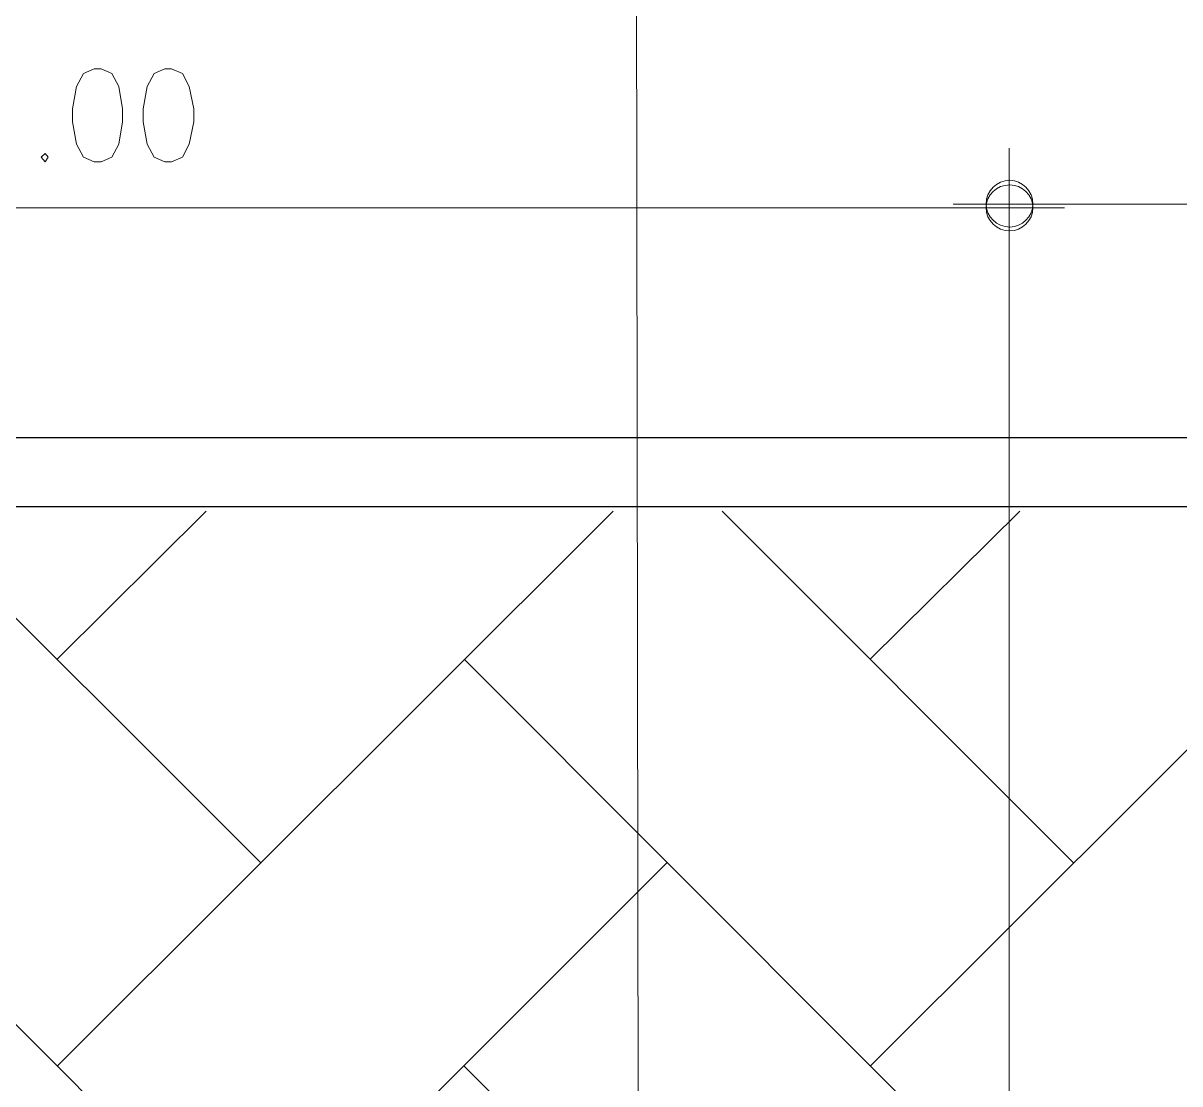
# Model space of a CAD drawing. Header units: millimetres. Extents: x 2928 to 3112, y 1220 to 1280.
# Drawn here: x 2944.631 to 2947.142, y 1266.071 to 1268.374 of the extents above; entities that cross this region are included whole.
import ezdxf

# ---------------------------------------------------------------- set-up
doc = ezdxf.new("R2010")
doc.units = ezdxf.units.MM

msp = doc.modelspace()

# ---------------------------------------------------------------- linework, layer by layer
at = {"color": 253, "linetype": 'Continuous', "lineweight": 5, "true_color": 0x9a9a9a}
for points in [[(2945.96638, 1265.5223), (2945.95805, 1271.43239), (2946.27139, 1271.43239)], [(2946.7714, 1265.5973), (2946.7714, 1267.99067), (2946.7714, 1267.99067)], [(2946.66806, 1267.97234), (2942.83967, 1267.97234), (2942.83967, 1267.97234)], [(2946.7714, 1265.58897), (2946.7714, 1267.98234), (2946.7714, 1267.98234)], [(2949.89811, 1267.98067), (2946.8714, 1267.98067), (2946.8714, 1267.98067)]]:
    msp.add_lwpolyline(points, dxfattribs=at)
at = {"color": 7, "linetype": 'Continuous', "lineweight": 20, "true_color": 0x000007}
for points in [[(2944.7847, 1268.27401), (2944.76137, 1268.26401), (2944.74637, 1268.23567), (2944.73803, 1268.18734), (2944.73803, 1268.15901), (2944.74637, 1268.11067), (2944.76137, 1268.08234), (2944.7847, 1268.07234), (2944.7997, 1268.07234), (2944.82303, 1268.08234), (2944.83803, 1268.11067), (2944.84637, 1268.15901), (2944.84637, 1268.18734), (2944.83803, 1268.23567), (2944.82303, 1268.26401), (2944.7997, 1268.27401)], [(2944.93804, 1268.27401), (2944.9147, 1268.26401), (2944.8997, 1268.23567), (2944.89137, 1268.18734), (2944.89137, 1268.15901), (2944.8997, 1268.11067), (2944.9147, 1268.08234), (2944.93804, 1268.07234), (2944.95304, 1268.07234), (2944.97637, 1268.08234), (2944.99137, 1268.11067), (2945.00137, 1268.15901), (2945.00137, 1268.18734), (2944.99137, 1268.23567), (2944.97637, 1268.26401), (2944.95304, 1268.27401)], [(2944.67803, 1268.09067), (2944.6697, 1268.08234), (2944.67803, 1268.07234), (2944.6847, 1268.08234)]]:
    msp.add_lwpolyline(points, close=True, dxfattribs=at)
for points in [[(2946.7714, 1267.86067), (2946.7714, 1268.10234), (2946.7714, 1268.10234)], [(2946.7714, 1268.094), (2946.7714, 1267.85067), (2946.7714, 1267.85067)], [(2946.8914, 1267.98067), (2946.64973, 1267.98067), (2946.64973, 1267.98067)], [(2946.64973, 1267.97234), (2946.8914, 1267.97234), (2946.8914, 1267.97234)]]:
    msp.add_lwpolyline(points, dxfattribs=at)
at = {"color": 7, "linetype": 'Continuous', "lineweight": -2, "true_color": 0x000007}
for points in [[(2937.08126, 1265.3073), (2937.07792, 1267.474), (2938.98795, 1267.474), (2985.45528, 1267.474), (2985.45528, 1236.87356), (2938.98795, 1236.87356), (2937.08126, 1236.87356), (2937.08126, 1238.60692)], [(2937.23126, 1265.3073), (2937.23126, 1267.32399), (2938.98795, 1267.32399), (2985.30528, 1267.32399), (2985.30528, 1237.02356), (2938.98795, 1237.02356), (2937.22793, 1237.02356), (2937.22793, 1238.60692)]]:
    msp.add_lwpolyline(points, close=True, dxfattribs=at)
at = {"color": 252, "linetype": 'Continuous', "lineweight": 13, "true_color": 0x989898}
msp.add_lwpolyline([(2978.19518, 1267.32399), (2978.19518, 1267.474), (2940.68131, 1267.474), (2940.68131, 1267.32399)], close=True, dxfattribs=at)
at = {"color": 9, "linetype": 'Continuous', "lineweight": 13, "true_color": 0xbababa}
for points in [[(2945.14637, 1266.55065), (2944.38136, 1267.31399), (2944.38136, 1267.31399)], [(2944.7047, 1266.99232), (2945.02804, 1267.31399), (2945.02804, 1267.31399)], [(2944.7047, 1266.10898), (2945.91138, 1267.31399), (2945.91138, 1267.31399)], [(2946.9114, 1266.55065), (2946.14805, 1267.31399), (2946.14805, 1267.31399)], [(2946.46972, 1266.99232), (2946.79473, 1267.31399), (2946.79473, 1267.31399)], [(2946.46972, 1266.10898), (2947.67807, 1267.31399), (2947.67807, 1267.31399)], [(2945.0597, 1265.75397), (2943.82135, 1266.99232), (2943.82135, 1266.99232)], [(2946.9114, 1265.6673), (2945.58804, 1266.99232), (2945.58804, 1266.99232)], [(2945.23137, 1265.75397), (2946.02805, 1266.55065), (2946.02805, 1266.55065)], [(2945.94305, 1265.75397), (2945.58804, 1266.10898), (2945.58804, 1266.10898)]]:
    msp.add_lwpolyline(points, dxfattribs=at)
at = {"color": 7, "linetype": 'Continuous', "lineweight": 20, "true_color": 0x000007}
for points in [[(2946.72139, 1267.98067), (2946.72139, 1267.954), (2946.74473, 1267.93067), (2946.77306, 1267.93067), (2946.77306, 1267.93067), (2946.79973, 1267.93067), (2946.82306, 1267.954), (2946.82306, 1267.98067), (2946.82306, 1267.98067), (2946.82306, 1268.009), (2946.79973, 1268.03234), (2946.77306, 1268.03234), (2946.77306, 1268.03234), (2946.74473, 1268.03234), (2946.72139, 1268.009), (2946.72139, 1267.98067)], [(2946.82306, 1267.97234), (2946.82306, 1268.00067), (2946.79973, 1268.02234), (2946.77306, 1268.02234), (2946.77306, 1268.02234), (2946.74473, 1268.02234), (2946.72139, 1268.00067), (2946.72139, 1267.97234), (2946.72139, 1267.97234), (2946.72139, 1267.94567), (2946.74473, 1267.92234), (2946.77306, 1267.92234), (2946.77306, 1267.92234), (2946.79973, 1267.92234), (2946.82306, 1267.94567), (2946.82306, 1267.97234)]]:
    msp.add_open_spline(points, degree=3, knots=[0, 0, 0, 0, 0.0625, 0.0625, 0.0625, 0.0625, 0.125, 0.125, 0.125, 0.125, 0.1875, 0.1875, 0.1875, 0.1875, 1, 1, 1, 1], dxfattribs=at)

doc.saveas('drawing.dxf')
